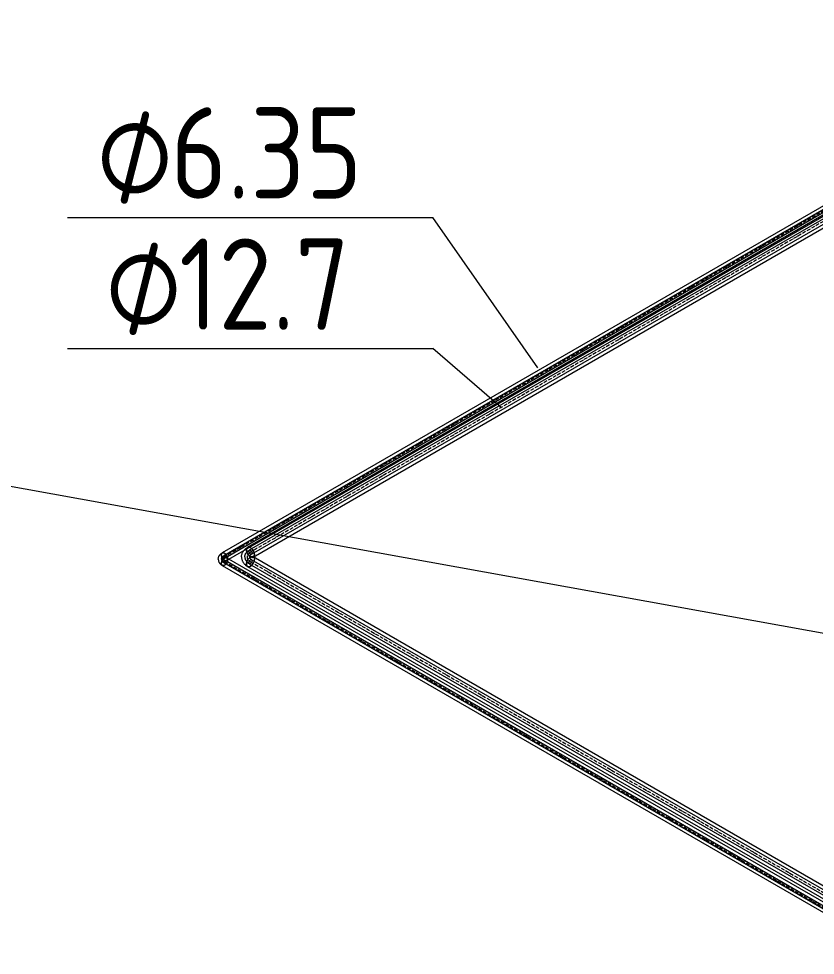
# Model space of a CAD drawing. Header units: millimetres. Extents: x -88595 to 880822, y -1054509 to -148035.
# Drawn here: x 430919 to 433100, y -347108 to -344544 of the extents above; entities that cross this region are included whole.
import ezdxf

# ---------------------------------------------------------------- set-up
doc = ezdxf.new("R2010")
doc.units = ezdxf.units.MM
doc.linetypes.add('$12$ADSK_Осевая', pattern=[14, 10, -2, 0, -2])
doc.linetypes.add('$13$ADSK_Осевая', pattern=[14, 10, -2, 0, -2])
for name, color, linetype, lineweight in [('Изоляция', 7, 'Continuous', 18), ('Марки', 7, 'Continuous', 20), ('Трубопровод', 7, 'Continuous', 18), ('Трубопроводы', 7, 'Continuous', 18)]:
    doc.layers.add(name, color=color, linetype=linetype, lineweight=lineweight)
doc.styles.add('$10$GOST Common', font='GOST_Common.ttf', dxfattribs={"width": 0.9, "height": 250})
doc.styles.add('$6$GOST Common_1', font='GOST_Common.ttf', dxfattribs={"width": 0.9, "height": 250})

# ---------------------------------------------------------------- blocks, each defined once
blk = doc.blocks.new('$0$ADSK_МедьПайка_Отвод-гнутая труба - Отвод _гнутая труба_-3260024-В_ОВ3_1')
at = {"layer": 'Трубопроводы', "color": 134, "true_color": 0x00a6a6}
for points in [[(1290.2, 16516.6, 0), (1289, 16516.1, 0), (1288, 16516, 0), (1287, 16516.2, 0), (1286.3, 16516.9, 0), (1285.9, 16517.9, 0), (1285.7, 16519.1, 0), (1285.9, 16520.6, 0), (1286.3, 16522.1, 0), (1287, 16523.6, 0), (1288, 16524.9, 0), (1289, 16526.1, 0), (1290.2, 16526.9, 0)], [(1309.3, 16514.7, 0), (1308.2, 16514.1, 0), (1307.2, 16513.6, 0), (1306.1, 16513.2, 0), (1304.9, 16512.9, 0), (1303.8, 16512.7, 0), (1302.6, 16512.5, 0), (1301.5, 16512.4, 0), (1300.3, 16512.3, 0), (1299.1, 16512.4, 0), (1298, 16512.5, 0), (1296.8, 16512.6, 0), (1295.6, 16512.8, 0), (1294.5, 16513.1, 0), (1293.3, 16513.4, 0), (1292.2, 16513.8, 0), (1291.1, 16514.3, 0), (1289.9, 16514.7, 0), (1288.8, 16515.3, 0), (1287.7, 16515.9, 0), (1287, 16516.2, 0)], [(1290.2, 16526.9, 0), (1291.4, 16527.4, 0), (1292.5, 16527.5, 0), (1293.4, 16527.2, 0), (1294.1, 16526.6, 0), (1294.5, 16525.6, 0), (1294.7, 16524.3, 0), (1294.5, 16522.9, 0), (1294.1, 16521.4, 0), (1293.4, 16519.9, 0), (1292.5, 16518.5, 0), (1291.4, 16517.4, 0), (1290.2, 16516.6, 0)], [(1302.9, 16525.7, 0), (1302.7, 16525.5, 0), (1302.4, 16525.4, 0), (1302.1, 16525.3, 0), (1301.8, 16525.2, 0), (1301.4, 16525.1, 0), (1301.1, 16525.1, 0), (1300.7, 16525, 0), (1300.3, 16525, 0), (1299.8, 16525, 0), (1299.3, 16525.1, 0), (1298.8, 16525.2, 0), (1298.3, 16525.3, 0), (1297.7, 16525.4, 0), (1297.1, 16525.6, 0), (1296.5, 16525.8, 0), (1295.9, 16526, 0), (1295.2, 16526.3, 0), (1294.5, 16526.6, 0), (1293.8, 16527, 0), (1293.4, 16527.2, 0)], [(1302.9, 16525.7, 0), (1303.2, 16525.8, 0), (1303.4, 16526, 0), (1303.6, 16526.2, 0), (1303.9, 16526.4, 0), (1304.1, 16526.7, 0), (1304.3, 16527, 0), (1304.6, 16527.3, 0), (1304.8, 16527.6, 0), (1305, 16528, 0), (1305.2, 16528.5, 0), (1305.4, 16528.9, 0), (1305.6, 16529.5, 0), (1305.7, 16530, 0), (1305.9, 16530.6, 0), (1306, 16531.3, 0), (1306.1, 16531.9, 0), (1306.2, 16532.7, 0), (1306.3, 16533.4, 0), (1306.3, 16534.2, 0), (1306.3, 16534.7, 0)], [(1308.2, 16537.3, 0), (1307.2, 16536.5, 0), (1306.5, 16535.7, 0), (1306.3, 16534.7, 0), (1306.5, 16533.8, 0), (1307.2, 16532.9, 0), (1308.2, 16532.1, 0), (1309.5, 16531.5, 0), (1311, 16531.2, 0), (1312.7, 16531, 0), (1314.3, 16531.2, 0), (1315.8, 16531.5, 0), (1317.2, 16532.1, 0)], [(1317.2, 16532.1, 0), (1318.2, 16532.9, 0), (1318.8, 16533.8, 0), (1319, 16534.7, 0), (1318.8, 16535.7, 0), (1318.2, 16536.5, 0), (1317.2, 16537.3, 0), (1315.8, 16537.9, 0), (1314.3, 16538.2, 0), (1312.7, 16538.4, 0), (1311, 16538.2, 0), (1309.5, 16537.9, 0), (1308.2, 16537.3, 0)], [(1309.3, 16514.7, 0), (1310.3, 16515.3, 0), (1311.2, 16516, 0), (1312.1, 16516.7, 0), (1312.9, 16517.5, 0), (1313.7, 16518.4, 0), (1314.5, 16519.3, 0), (1315.1, 16520.3, 0), (1315.8, 16521.3, 0), (1316.3, 16522.3, 0), (1316.8, 16523.3, 0), (1317.3, 16524.4, 0), (1317.7, 16525.5, 0), (1318, 16526.7, 0), (1318.3, 16527.8, 0), (1318.5, 16529, 0), (1318.7, 16530.2, 0), (1318.9, 16531.4, 0), (1319, 16532.7, 0), (1319, 16533.9, 0), (1319, 16534.7, 0)]]:
    blk.add_polyline3d(points, dxfattribs=at)
blk = doc.blocks.new('$0$ADSK_МедьПайка_Отвод-гнутая труба - Отвод _гнутая труба_-94627-В_ОВ3_1')
at = {"layer": 'Трубопроводы', "color": 190, "true_color": 0x8000ff}
for points in [[(1325.5, 16564.2, 0), (1325.6, 16564.2, 0), (1325.7, 16564.3, 0), (1325.8, 16564.4, 0), (1325.9, 16564.5, 0), (1326.1, 16564.7, 0), (1326.2, 16564.8, 0), (1326.3, 16565, 0), (1326.4, 16565.2, 0), (1326.5, 16565.4, 0), (1326.6, 16565.6, 0), (1326.7, 16565.8, 0), (1326.8, 16566.1, 0), (1326.9, 16566.4, 0), (1327, 16566.7, 0), (1327, 16567, 0), (1327.1, 16567.3, 0), (1327.1, 16567.7, 0), (1327.1, 16568, 0), (1327.2, 16568.4, 0), (1327.2, 16568.7, 0)], [(1328.1, 16570, 0), (1327.6, 16569.6, 0), (1327.3, 16569.2, 0), (1327.2, 16568.7, 0), (1327.3, 16568.2, 0), (1327.6, 16567.8, 0), (1328.1, 16567.4, 0), (1328.8, 16567.1, 0), (1329.5, 16566.9, 0), (1330.3, 16566.9, 0), (1331.2, 16566.9, 0), (1331.9, 16567.1, 0), (1332.6, 16567.4, 0)], [(1332.6, 16567.4, 0), (1333.1, 16567.8, 0), (1333.4, 16568.2, 0), (1333.5, 16568.7, 0), (1333.4, 16569.2, 0), (1333.1, 16569.6, 0), (1332.6, 16570, 0), (1331.9, 16570.3, 0), (1331.2, 16570.5, 0), (1330.3, 16570.5, 0), (1329.5, 16570.5, 0), (1328.8, 16570.3, 0), (1328.1, 16570, 0)], [(1328.6, 16558.7, 0), (1329.1, 16559, 0), (1329.6, 16559.3, 0), (1330.1, 16559.7, 0), (1330.5, 16560.1, 0), (1330.9, 16560.5, 0), (1331.2, 16561, 0), (1331.6, 16561.5, 0), (1331.9, 16562, 0), (1332.2, 16562.5, 0), (1332.4, 16563, 0), (1332.6, 16563.6, 0), (1332.8, 16564.1, 0), (1333, 16564.7, 0), (1333.2, 16565.3, 0), (1333.3, 16565.9, 0), (1333.4, 16566.4, 0), (1333.4, 16567.1, 0), (1333.5, 16567.7, 0), (1333.5, 16568.3, 0), (1333.5, 16568.7, 0)], [(1319.1, 16559.6, 0), (1318.5, 16559.4, 0), (1318, 16559.3, 0), (1317.5, 16559.5, 0), (1317.2, 16559.8, 0), (1316.9, 16560.3, 0), (1316.9, 16560.9, 0), (1316.9, 16561.6, 0), (1317.2, 16562.4, 0), (1317.5, 16563.1, 0), (1318, 16563.8, 0), (1318.5, 16564.4, 0), (1319.1, 16564.8, 0)], [(1328.6, 16558.7, 0), (1328.1, 16558.4, 0), (1327.6, 16558.2, 0), (1327, 16558, 0), (1326.5, 16557.8, 0), (1325.9, 16557.7, 0), (1325.3, 16557.6, 0), (1324.7, 16557.5, 0), (1324.2, 16557.5, 0), (1323.6, 16557.5, 0), (1323, 16557.6, 0), (1322.4, 16557.6, 0), (1321.8, 16557.8, 0), (1321.2, 16557.9, 0), (1320.7, 16558.1, 0), (1320.1, 16558.2, 0), (1319.5, 16558.5, 0), (1319, 16558.7, 0), (1318.4, 16559, 0), (1317.9, 16559.3, 0), (1317.5, 16559.5, 0)], [(1319.1, 16564.8, 0), (1319.7, 16565, 0), (1320.2, 16565.1, 0), (1320.7, 16565, 0), (1321.1, 16564.6, 0), (1321.3, 16564.1, 0), (1321.4, 16563.5, 0), (1321.3, 16562.8, 0), (1321.1, 16562, 0), (1320.7, 16561.3, 0), (1320.2, 16560.6, 0), (1319.7, 16560, 0), (1319.1, 16559.6, 0)], [(1325.5, 16564.2, 0), (1325.3, 16564.1, 0), (1325.2, 16564, 0), (1325.1, 16564, 0), (1324.9, 16563.9, 0), (1324.7, 16563.9, 0), (1324.5, 16563.9, 0), (1324.4, 16563.9, 0), (1324.1, 16563.9, 0), (1323.9, 16563.9, 0), (1323.7, 16563.9, 0), (1323.4, 16563.9, 0), (1323.2, 16564, 0), (1322.9, 16564, 0), (1322.6, 16564.1, 0), (1322.3, 16564.2, 0), (1321.9, 16564.3, 0), (1321.6, 16564.5, 0), (1321.3, 16564.6, 0), (1320.9, 16564.8, 0), (1320.7, 16565, 0)]]:
    blk.add_polyline3d(points, dxfattribs=at)
blk = doc.blocks.new('$0$ADSK_M_Трубы - Диаметр_10-3265709-В_ОВ3_1')
at = {"layer": 'Марки'}
blk.add_line((-18838.4, 4128.3), (-17838.4, 4128.3), dxfattribs=at)

msp = doc.modelspace()

# ---------------------------------------------------------------- linework, layer by layer
at = {"layer": 'Изоляция', "color": 190, "true_color": 0x8000ff}
for p, q in [((434009.5, -344543.7), (431475.8, -346006.6)), ((431488, -346027.7), (434021.7, -344564.8)), ((438094.8, -349834), (431488, -346019.6)), ((431475.8, -346040.7), (438082.6, -349855.1))]:
    msp.add_line(p, q, dxfattribs=at)
at = {"layer": 'Изоляция', "color": 134, "true_color": 0x00a6a6}
for p, q in [((434042.7, -344549.5), (431545.5, -345991.3)), ((431560.9, -346017.8), (434058, -344576.1)), ((438156, -349824.9), (431560.9, -346017.2)), ((431545.5, -346043.8), (438140.7, -349851.5))]:
    msp.add_line(p, q, dxfattribs=at)
for points in [[(431528.6, -346017.5, 0), (431528.6, -346015.7, 0), (431528.8, -346013.9, 0), (431529.1, -346012.2, 0), (431529.5, -346010.5, 0), (431530.1, -346008.8, 0), (431530.7, -346007.2, 0), (431531.4, -346005.6, 0), (431532.2, -346004.1, 0), (431533.1, -346002.7, 0), (431534, -346001.3, 0), (431535, -346000, 0), (431536.1, -345998.8, 0), (431537.2, -345997.6, 0), (431538.4, -345996.5, 0), (431539.6, -345995.4, 0), (431540.8, -345994.4, 0), (431542.1, -345993.5, 0), (431543.3, -345992.6, 0), (431544.7, -345991.8, 0), (431545.5, -345991.3, 0)], [(431553.2, -345992, 0), (431550.4, -345990.8, 0), (431547.8, -345990.6, 0), (431545.5, -345991.3, 0), (431543.8, -345992.9, 0), (431542.7, -345995.2, 0), (431542.4, -345998.3, 0)], [(431542.4, -345998.3, 0), (431542.7, -345995.2, 0), (431543.8, -345992.9, 0), (431545.5, -345991.3, 0), (431547.8, -345990.6, 0), (431550.4, -345990.8, 0), (431553.2, -345992, 0)], [(431542.4, -345998.3, 0), (431542.7, -346001.7, 0), (431543.8, -346005.4, 0), (431545.5, -346009, 0), (431547.8, -346012.3, 0), (431550.4, -346015, 0), (431553.2, -346017.1, 0)], [(431553.2, -346017.1, 0), (431550.4, -346015, 0), (431547.8, -346012.3, 0), (431545.5, -346009, 0), (431543.8, -346005.4, 0), (431542.7, -346001.7, 0), (431542.4, -345998.3, 0)], [(431564.1, -346010.8, 0), (431563.7, -346007.4, 0), (431562.6, -346003.7, 0), (431560.9, -346000.1, 0), (431558.6, -345996.8, 0), (431556, -345994.1, 0), (431553.2, -345992, 0)], [(431553.2, -345992, 0), (431556, -345994.1, 0), (431558.6, -345996.8, 0), (431560.9, -346000.1, 0), (431562.6, -346003.7, 0), (431563.7, -346007.4, 0), (431564.1, -346010.8, 0)], [(431528.6, -346017.5, 0), (431528.6, -346019.3, 0), (431528.8, -346021.1, 0), (431529.1, -346022.8, 0), (431529.5, -346024.6, 0), (431530.1, -346026.2, 0), (431530.7, -346027.9, 0), (431531.4, -346029.4, 0), (431532.2, -346030.9, 0), (431533.1, -346032.3, 0), (431534, -346033.7, 0), (431535, -346035, 0), (431536.1, -346036.3, 0), (431537.2, -346037.4, 0), (431538.4, -346038.5, 0), (431539.6, -346039.6, 0), (431540.8, -346040.6, 0), (431542.1, -346041.5, 0), (431543.3, -346042.4, 0), (431544.7, -346043.3, 0), (431545.5, -346043.8, 0)], [(431542.4, -346036.7, 0), (431542.7, -346033.3, 0), (431543.8, -346029.6, 0), (431545.5, -346026, 0), (431547.8, -346022.7, 0), (431550.4, -346020, 0), (431553.2, -346017.9, 0)], [(431553.2, -346017.9, 0), (431550.8, -346019.6, 0), (431548.5, -346021.9, 0), (431546.4, -346024.6, 0), (431544.7, -346027.6, 0), (431543.4, -346030.7, 0), (431542.6, -346033.8, 0), (431542.4, -346036.7, 0)], [(431553.2, -346017.1, 0), (431556, -346018.3, 0), (431558.6, -346018.5, 0), (431560.9, -346017.8, 0), (431562.6, -346016.2, 0), (431563.7, -346013.8, 0), (431564.1, -346010.8, 0)], [(431564.1, -346010.8, 0), (431563.7, -346013.8, 0), (431562.6, -346016.2, 0), (431560.9, -346017.8, 0), (431558.6, -346018.5, 0), (431556, -346018.3, 0), (431553.2, -346017.1, 0)], [(431553.2, -346017.9, 0), (431556, -346016.7, 0), (431558.6, -346016.5, 0), (431560.9, -346017.2, 0), (431562.6, -346018.8, 0), (431563.7, -346021.2, 0), (431564.1, -346024.2, 0)], [(431564.1, -346024.2, 0), (431563.8, -346021.6, 0), (431563, -346019.4, 0), (431561.7, -346017.8, 0), (431560, -346016.8, 0), (431557.9, -346016.5, 0), (431555.6, -346016.9, 0), (431553.2, -346017.9, 0)], [(431564.1, -346024.2, 0), (431563.7, -346027.7, 0), (431562.6, -346031.3, 0), (431560.9, -346034.9, 0), (431558.6, -346038.2, 0), (431556, -346041, 0), (431553.2, -346043, 0)], [(431553.2, -346043, 0), (431555.6, -346041.3, 0), (431557.9, -346039, 0), (431560, -346036.4, 0), (431561.7, -346033.4, 0), (431563, -346030.3, 0), (431563.8, -346027.1, 0), (431564.1, -346024.2, 0)], [(431558.8, -346015.6, 0), (431558.8, -346015.6, 0), (431558.9, -346015.7, 0), (431559, -346015.8, 0), (431559.1, -346015.9, 0), (431559.3, -346016.1, 0), (431559.5, -346016.2, 0), (431559.8, -346016.5, 0), (431560.1, -346016.7, 0), (431560.5, -346016.9, 0), (431560.9, -346017.2, 0), (431560.9, -346017.2, 0)], [(431559.3, -346017.5, 0), (431559.2, -346017.2, 0), (431559.2, -346016.9, 0), (431559.2, -346016.6, 0), (431559.1, -346016.3, 0), (431559, -346016.1, 0), (431559, -346015.9, 0), (431558.9, -346015.7, 0), (431558.8, -346015.6, 0), (431558.8, -346015.6, 0), (431558.8, -346015.6, 0)], [(431559.3, -346017.5, 0), (431559.2, -346017.8, 0), (431559.2, -346018.2, 0), (431559.2, -346018.4, 0), (431559.1, -346018.7, 0), (431559, -346018.9, 0), (431559, -346019.1, 0), (431558.9, -346019.3, 0), (431558.8, -346019.4, 0), (431558.8, -346019.4, 0), (431558.8, -346019.4, 0)], [(431558.8, -346019.4, 0), (431558.8, -346019.4, 0), (431558.9, -346019.4, 0), (431559, -346019.3, 0), (431559.1, -346019.1, 0), (431559.3, -346019, 0), (431559.5, -346018.8, 0), (431559.8, -346018.6, 0), (431560.1, -346018.3, 0), (431560.5, -346018.1, 0), (431560.9, -346017.8, 0), (431560.9, -346017.8, 0)], [(431553.2, -346043, 0), (431550.4, -346044.2, 0), (431547.8, -346044.5, 0), (431545.5, -346043.8, 0), (431543.8, -346042.2, 0), (431542.7, -346039.8, 0), (431542.4, -346036.7, 0)], [(431542.4, -346036.7, 0), (431542.6, -346039.4, 0), (431543.4, -346041.6, 0), (431544.7, -346043.2, 0), (431546.4, -346044.2, 0), (431548.5, -346044.5, 0), (431550.8, -346044.1, 0), (431553.2, -346043, 0)]]:
    msp.add_polyline3d(points, dxfattribs=at)
at = {"layer": 'Изоляция', "color": 190, "true_color": 0x8000ff}
for points in [[(431465.1, -346023.6, 0), (431465.1, -346022.4, 0), (431465.2, -346021.2, 0), (431465.4, -346020, 0), (431465.7, -346018.9, 0), (431466.1, -346017.8, 0), (431466.5, -346016.7, 0), (431466.9, -346015.7, 0), (431467.5, -346014.7, 0), (431468, -346013.8, 0), (431468.7, -346012.9, 0), (431469.3, -346012, 0), (431470, -346011.2, 0), (431470.7, -346010.5, 0), (431471.4, -346009.8, 0), (431472.1, -346009.1, 0), (431472.9, -346008.5, 0), (431473.7, -346008, 0), (431474.5, -346007.4, 0), (431475.3, -346006.9, 0), (431475.8, -346006.6, 0)], [(431465.1, -346023.6, 0), (431465.1, -346024.8, 0), (431465.2, -346026, 0), (431465.4, -346027.2, 0), (431465.7, -346028.4, 0), (431466.1, -346029.5, 0), (431466.5, -346030.6, 0), (431466.9, -346031.6, 0), (431467.5, -346032.6, 0), (431468, -346033.5, 0), (431468.7, -346034.4, 0), (431469.3, -346035.2, 0), (431470, -346036, 0), (431470.7, -346036.8, 0), (431471.4, -346037.5, 0), (431472.1, -346038.1, 0), (431472.9, -346038.7, 0), (431473.7, -346039.3, 0), (431474.5, -346039.8, 0), (431475.3, -346040.3, 0), (431475.8, -346040.7, 0)], [(431481.9, -346007.2, 0), (431479.6, -346006.3, 0), (431477.6, -346006.1, 0), (431475.8, -346006.6, 0), (431474.4, -346007.9, 0), (431473.6, -346009.8, 0), (431473.3, -346012.2, 0)], [(431473.3, -346012.2, 0), (431473.6, -346009.8, 0), (431474.4, -346007.9, 0), (431475.8, -346006.6, 0), (431477.6, -346006.1, 0), (431479.6, -346006.3, 0), (431481.9, -346007.2, 0)], [(431473.3, -346012.2, 0), (431473.6, -346014.9, 0), (431474.4, -346017.8, 0), (431475.8, -346020.7, 0), (431477.6, -346023.3, 0), (431479.6, -346025.5, 0), (431481.9, -346027.1, 0)], [(431481.9, -346027.1, 0), (431479.6, -346025.5, 0), (431477.6, -346023.3, 0), (431475.8, -346020.7, 0), (431474.4, -346017.8, 0), (431473.6, -346014.9, 0), (431473.3, -346012.2, 0)], [(431473.3, -346035.1, 0), (431473.6, -346032.3, 0), (431474.4, -346029.4, 0), (431475.8, -346026.6, 0), (431477.6, -346024, 0), (431479.6, -346021.8, 0), (431481.9, -346020.2, 0)], [(431481.9, -346020.2, 0), (431480, -346021.5, 0), (431478.1, -346023.3, 0), (431476.5, -346025.4, 0), (431475.1, -346027.8, 0), (431474.1, -346030.3, 0), (431473.5, -346032.7, 0), (431473.3, -346035.1, 0)], [(431490.5, -346022.1, 0), (431490.2, -346019.4, 0), (431489.3, -346016.5, 0), (431488, -346013.6, 0), (431486.2, -346011, 0), (431484.1, -346008.8, 0), (431481.9, -346007.2, 0)], [(431481.9, -346007.2, 0), (431484.1, -346008.8, 0), (431486.2, -346011, 0), (431488, -346013.6, 0), (431489.3, -346016.5, 0), (431490.2, -346019.4, 0), (431490.5, -346022.1, 0)], [(431481.9, -346020.2, 0), (431484.1, -346019.2, 0), (431486.2, -346019, 0), (431488, -346019.6, 0), (431489.3, -346020.8, 0), (431490.2, -346022.7, 0), (431490.5, -346025.1, 0)], [(431490.5, -346025.1, 0), (431490.3, -346023.1, 0), (431489.6, -346021.3, 0), (431488.6, -346020, 0), (431487.2, -346019.2, 0), (431485.6, -346019, 0), (431483.8, -346019.3, 0), (431481.9, -346020.2, 0)], [(431481.9, -346027.1, 0), (431484.1, -346028, 0), (431486.2, -346028.2, 0), (431488, -346027.7, 0), (431489.3, -346026.4, 0), (431490.2, -346024.5, 0), (431490.5, -346022.1, 0)], [(431490.5, -346022.1, 0), (431490.2, -346024.5, 0), (431489.3, -346026.4, 0), (431488, -346027.7, 0), (431486.2, -346028.2, 0), (431484.1, -346028, 0), (431481.9, -346027.1, 0)], [(431490.5, -346025.1, 0), (431490.2, -346027.9, 0), (431489.3, -346030.8, 0), (431488, -346033.6, 0), (431486.2, -346036.2, 0), (431484.1, -346038.4, 0), (431481.9, -346040.1, 0)], [(431481.9, -346040.1, 0), (431483.8, -346038.7, 0), (431485.6, -346036.9, 0), (431487.2, -346034.8, 0), (431488.6, -346032.4, 0), (431489.6, -346029.9, 0), (431490.3, -346027.5, 0), (431490.5, -346025.1, 0)], [(431487.8, -346019.5, 0), (431487.8, -346019.5, 0), (431487.9, -346019.5, 0), (431487.9, -346019.6, 0), (431488, -346019.6, 0)], [(431489.4, -346023.6, 0), (431489.4, -346023.2, 0), (431489.3, -346022.7, 0), (431489.3, -346022.2, 0), (431489.2, -346021.8, 0), (431489, -346021.4, 0), (431488.9, -346021.1, 0), (431488.7, -346020.7, 0), (431488.6, -346020.5, 0), (431488.4, -346020.2, 0), (431488.3, -346020, 0), (431488.2, -346019.8, 0), (431488.1, -346019.7, 0), (431488, -346019.6, 0), (431487.9, -346019.5, 0), (431487.9, -346019.5, 0), (431487.8, -346019.5, 0), (431487.8, -346019.5, 0)], [(431489.4, -346023.6, 0), (431489.4, -346024.1, 0), (431489.3, -346024.6, 0), (431489.3, -346025, 0), (431489.2, -346025.4, 0), (431489, -346025.8, 0), (431488.9, -346026.2, 0), (431488.7, -346026.5, 0), (431488.6, -346026.8, 0), (431488.4, -346027, 0), (431488.3, -346027.3, 0), (431488.2, -346027.4, 0), (431488.1, -346027.6, 0), (431488, -346027.6, 0), (431487.9, -346027.7, 0), (431487.9, -346027.8, 0), (431487.8, -346027.8, 0), (431487.8, -346027.8, 0)], [(431487.8, -346027.8, 0), (431487.8, -346027.8, 0), (431487.9, -346027.7, 0), (431487.9, -346027.7, 0), (431488, -346027.7, 0)], [(431481.9, -346040.1, 0), (431479.6, -346041, 0), (431477.6, -346041.2, 0), (431475.8, -346040.7, 0), (431474.4, -346039.4, 0), (431473.6, -346037.5, 0), (431473.3, -346035.1, 0)], [(431473.3, -346035.1, 0), (431473.5, -346037.2, 0), (431474.1, -346038.9, 0), (431475.1, -346040.2, 0), (431476.5, -346041, 0), (431478.1, -346041.2, 0), (431480, -346040.9, 0), (431481.9, -346040.1, 0)]]:
    msp.add_polyline3d(points, dxfattribs=at)
at = {"layer": 'Марки'}
for p, q in [((437576, -347031.8), (424780.2, -344720.2)), ((432340.4, -345499.4), (432052.3, -345087.8)), ((432240.9, -345608.9), (432052.3, -345447))]:
    msp.add_line(p, q, dxfattribs=at)
at = {"layer": 'Трубопровод', "color": 190, "true_color": 0x8000ff}
for p, q in [((434014, -344551.5), (431480.3, -346014.4)), ((431483.5, -346019.9), (434017.2, -344557)), ((438090.3, -349841.8), (431483.5, -346027.4)), ((431480.3, -346032.9), (438087.1, -349847.3))]:
    msp.add_line(p, q, dxfattribs=at)
at = {"layer": 'Трубопровод', "color": 190, "linetype": '$12$ADSK_Осевая', "true_color": 0x8000ff}
for p, q in [((434015.6, -344554.3), (431481.9, -346017.1)), ((434015.6, -344554.3), (431481.9, -346017.1)), ((431481.9, -346030.1), (438088.7, -349844.6)), ((431481.9, -346030.1), (438088.7, -349844.6))]:
    msp.add_line(p, q, dxfattribs=at)
at = {"layer": 'Трубопровод', "color": 134, "true_color": 0x00a6a6}
for p, q in [((434047.2, -344557.3), (431550, -345999)), ((431556.4, -346010), (434053.5, -344568.3)), ((438151.5, -349832.7), (431556.4, -346025)), ((431550, -346036), (438145.2, -349843.7))]:
    msp.add_line(p, q, dxfattribs=at)
at = {"layer": 'Трубопровод', "color": 134, "linetype": '$12$ADSK_Осевая', "true_color": 0x00a6a6}
for p, q in [((434050.4, -344562.8), (431553.2, -346004.5)), ((434050.4, -344562.8), (431553.2, -346004.5)), ((431553.2, -346030.5), (438148.4, -349838.2)), ((431553.2, -346030.5), (438148.4, -349838.2))]:
    msp.add_line(p, q, dxfattribs=at)
at = {"layer": 'Трубопровод', "color": 134, "true_color": 0x00a6a6}
for points in [[(431553.2, -345999.4, 0), (431552, -345998.9, 0), (431551, -345998.8, 0), (431550, -345999, 0), (431549.3, -345999.7, 0), (431548.9, -346000.7, 0), (431548.7, -346002, 0)], [(431548.7, -346002, 0), (431548.9, -346003.4, 0), (431549.3, -346004.9, 0), (431550, -346006.4, 0), (431551, -346007.7, 0), (431552, -346008.9, 0), (431553.2, -346009.7, 0)], [(431557.7, -346007.1, 0), (431557.5, -346005.7, 0), (431557.1, -346004.2, 0), (431556.4, -346002.7, 0), (431555.5, -346001.3, 0), (431554.4, -346000.2, 0), (431553.2, -345999.4, 0)], [(431548.7, -346033.1, 0), (431548.9, -346031.6, 0), (431549.3, -346030.1, 0), (431550, -346028.6, 0), (431551, -346027.3, 0), (431552, -346026.1, 0), (431553.2, -346025.3, 0)], [(431553.2, -346009.7, 0), (431554.4, -346010.2, 0), (431555.5, -346010.3, 0), (431556.4, -346010, 0), (431557.1, -346009.4, 0), (431557.5, -346008.4, 0), (431557.7, -346007.1, 0)], [(431553.2, -346025.3, 0), (431554.4, -346024.8, 0), (431555.5, -346024.7, 0), (431556.4, -346025, 0), (431557.1, -346025.6, 0), (431557.5, -346026.6, 0), (431557.7, -346027.9, 0)], [(431557.7, -346027.9, 0), (431557.5, -346029.3, 0), (431557.1, -346030.8, 0), (431556.4, -346032.3, 0), (431555.5, -346033.7, 0), (431554.4, -346034.8, 0), (431553.2, -346035.7, 0)], [(431553.2, -346035.7, 0), (431552, -346036.1, 0), (431551, -346036.3, 0), (431550, -346036, 0), (431549.3, -346035.3, 0), (431548.9, -346034.3, 0), (431548.7, -346033.1, 0)]]:
    msp.add_polyline3d(points, dxfattribs=at)
at = {"layer": 'Трубопровод', "color": 190, "true_color": 0x8000ff}
for points in [[(431481.9, -346014.6, 0), (431481.3, -346014.3, 0), (431480.8, -346014.3, 0), (431480.3, -346014.4, 0), (431479.9, -346014.7, 0), (431479.7, -346015.2, 0), (431479.6, -346015.9, 0)], [(431479.6, -346015.9, 0), (431479.7, -346016.6, 0), (431479.9, -346017.3, 0), (431480.3, -346018.1, 0), (431480.8, -346018.7, 0), (431481.3, -346019.3, 0), (431481.9, -346019.7, 0)], [(431479.6, -346031.4, 0), (431479.7, -346030.7, 0), (431479.9, -346029.9, 0), (431480.3, -346029.2, 0), (431480.8, -346028.5, 0), (431481.3, -346027.9, 0), (431481.9, -346027.5, 0)], [(431484.1, -346018.4, 0), (431484, -346017.7, 0), (431483.8, -346017, 0), (431483.5, -346016.2, 0), (431483, -346015.6, 0), (431482.5, -346015, 0), (431481.9, -346014.6, 0)], [(431481.9, -346019.7, 0), (431482.5, -346020, 0), (431483, -346020, 0), (431483.5, -346019.9, 0), (431483.8, -346019.6, 0), (431484, -346019.1, 0), (431484.1, -346018.4, 0)], [(431481.9, -346027.5, 0), (431482.5, -346027.3, 0), (431483, -346027.2, 0), (431483.5, -346027.4, 0), (431483.8, -346027.7, 0), (431484, -346028.2, 0), (431484.1, -346028.8, 0)], [(431481.9, -346032.7, 0), (431481.3, -346032.9, 0), (431480.8, -346033, 0), (431480.3, -346032.9, 0), (431479.9, -346032.5, 0), (431479.7, -346032, 0), (431479.6, -346031.4, 0)], [(431484.1, -346028.8, 0), (431484, -346029.5, 0), (431483.8, -346030.3, 0), (431483.5, -346031, 0), (431483, -346031.7, 0), (431482.5, -346032.3, 0), (431481.9, -346032.7, 0)]]:
    msp.add_polyline3d(points, dxfattribs=at)
at = {"layer": 'Трубопроводы', "color": 190, "linetype": '$13$ADSK_Осевая', "true_color": 0x8000ff}
msp.add_ellipse((431493.1, -346023.6), major_axis=(15.9, 0), ratio=0.57735, start_param=2.356194, end_param=3.926991, dxfattribs=at)
at = {"layer": 'Трубопроводы', "color": 134, "linetype": '$13$ADSK_Осевая', "true_color": 0x00a6a6}
msp.add_ellipse((431575.7, -346017.5), major_axis=(31.8, 0), ratio=0.57735, start_param=2.356194, end_param=3.926991, dxfattribs=at)

# ---------------------------------------------------------------- block references
at = {"layer": 'Марки'}
for p in [(449890.7, -349216.2), (449890.7, -349575.4)]:
    msp.add_blockref('$0$ADSK_M_Трубы - Диаметр_10-3265709-В_ОВ3_1', p, dxfattribs=at)
at = {"layer": 'Трубопроводы', "color": 134, "true_color": 0x00a6a6, "rotation": 240}
msp.add_blockref('$0$ADSK_МедьПайка_Отвод-гнутая труба - Отвод _гнутая труба_-3260024-В_ОВ3_1', (417890.1, -336626.3), dxfattribs=at)
at = {"layer": 'Трубопроводы', "color": 190, "true_color": 0x8000ff, "rotation": 240}
msp.add_blockref('$0$ADSK_МедьПайка_Отвод-гнутая труба - Отвод _гнутая труба_-94627-В_ОВ3_1', (417798.1, -336593.7), dxfattribs=at)

# ---------------------------------------------------------------- texts
at = {"layer": 'Марки', "lineweight": 9, "char_height": 250, "attachment_point": 1}
for s, insert, width, style in [('\\fGOST Common|b0|i0|c254|p34|;\\W.9;⌀', (431131.5, -344786.2), 245.316, '$6$GOST Common_1'), ('6.35', (431333.9, -344786.2), 663.797, '$10$GOST Common'), ('12.7', (431357.8, -345145.5), 606.076, '$10$GOST Common'), ('\\fGOST Common|b0|i0|c254|p34|;\\W.9;⌀', (431155.4, -345145.5), 245.316, '$6$GOST Common_1')]:
    msp.add_mtext(s, dxfattribs=dict(at, insert=insert, width=width, style=style))

doc.saveas('drawing.dxf')
